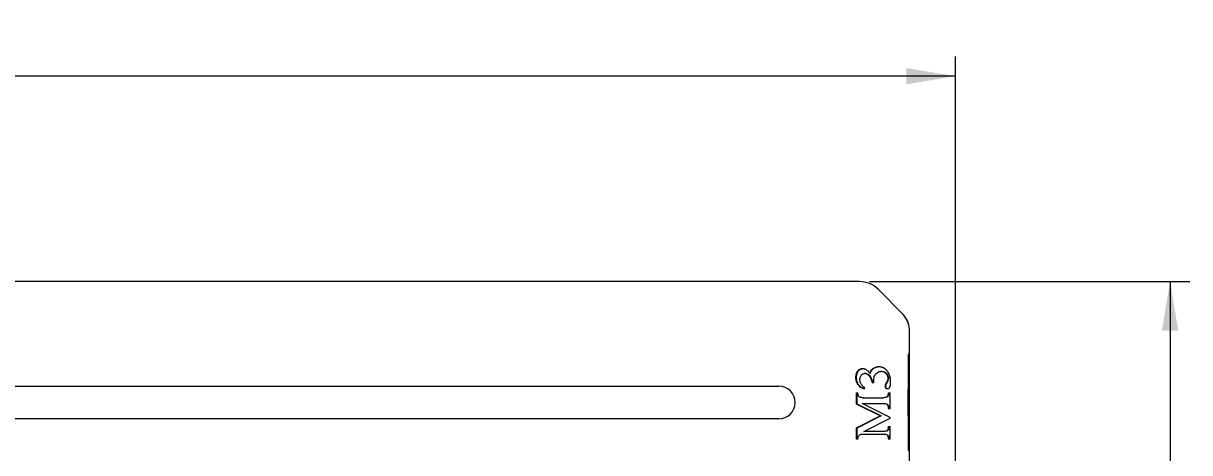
# Model space of a CAD drawing. Header units: millimetres. Extents: x -297 to 694, y -237 to 210.
# Drawn here: x 7.5 to 185.8, y -91 to -25.3 of the extents above; entities that cross this region are included whole.
import ezdxf

# ---------------------------------------------------------------- set-up
doc = ezdxf.new("R2010")
doc.units = ezdxf.units.MM
doc.layers.get('0').update_dxf_attribs({"lineweight": 20})
doc.styles.add('标准', font='')
doc.styles.get('标准').set_extended_font_data('arial')
doc.dimstyles.new('标准', dxfattribs={"dimscale": 1.5, "dimtxt": 3.333333, "dimasz": 5, "dimexe": 2, "dimexo": 1, "dimgap": 1.5, "dimtad": 1, "dimdec": 1, "dimdsep": 46, "dimtxsty": '标准', "dimcen": 2.5, "dimdle": 10, "dimclrd": 256, "dimclre": 256, "dimclrt": 7, "dimadec": 0, "dimazin": 0, "dimtfac": 0.714286, "dimtdec": 1, "dimtmove": 0, "dimatfit": 3, "dimfxl": 0, "dimtolj": 1, "dimarcsym": 0})

# ---------------------------------------------------------------- blocks, each defined once
blk = doc.blocks.new('*X14')
for points in [[(-149.98, -33.38), (-142.48, -34.63), (-142.48, -32.13)], [(150.02, -33.38), (142.52, -34.63), (142.52, -32.13)]]:
    blk.add_hatch(color=256).paths.add_polyline_path(points, flags=0)
at = {"linetype": 'Continuous'}
for p, q in [((-149.98, -102.05), (-149.98, -30.38)), ((150.02, -102.05), (150.02, -30.38))]:
    blk.add_line(p, q, dxfattribs=at)
blk.add_line((150.02, -33.38), (-149.98, -33.38))
at = {"color": 7, "linetype": 'Continuous', "insert": (0.02, -28.58), "char_height": 5, "width": 22.0427, "attachment_point": 5, "style": '标准'}
blk.add_mtext('300', dxfattribs=at)
blk = doc.blocks.new('*X15')
for points in [[(182.85, -64.8), (184.1, -72.3), (181.6, -72.3)], [(182.85, -159.8), (184.1, -152.3), (181.6, -152.3)]]:
    blk.add_hatch(color=256).paths.add_polyline_path(points, flags=0)
at = {"linetype": 'Continuous'}
for p, q in [((136.87, -64.8), (185.85, -64.8)), ((136.87, -159.8), (185.85, -159.8))]:
    blk.add_line(p, q, dxfattribs=at)
blk.add_line((182.85, -64.8), (182.85, -159.8))
at = {"color": 7, "linetype": 'Continuous', "insert": (178.04, -112.3), "char_height": 5, "width": 14.3979, "attachment_point": 5, "rotation": 90, "style": '标准'}
blk.add_mtext('95', dxfattribs=at)

msp = doc.modelspace()

# ---------------------------------------------------------------- linework, layer by layer
at = {"linetype": 'Continuous'}
for p, q in [((135.37, -64.8), (-136.32, -64.8)), ((141.85, -69.63), (138.19, -65.97)), ((143.02, -89.62), (143.02, -72.45)), ((143.02, -75.95), (142.82, -75.95)), ((142.82, -75.95), (142.82, -81.3)), ((142.82, -76.05), (143.02, -76.05)), ((135.79, -78.15), (135.88, -78.15)), ((138.24, -77.85), (138.33, -77.85)), ((136.12, -78.83), (136.21, -78.83)), ((137.29, -80.23), (137.54, -80.23)), ((137.54, -80.23), (137.54, -79.85)), ((138.63, -78.52), (138.72, -78.52)), ((-123.98, -80.8), (123.02, -80.8)), ((134.84, -81.82), (135.12, -81.82)), ((134.84, -81.82), (134.84, -83.48)), ((134.93, -81.82), (134.93, -83.48)), ((136.01, -81.17), (136.1, -81.17)), ((136.1, -81.17), (136.17, -81.02)), ((139.58, -81.16), (139.67, -81.16)), ((139.75, -81.82), (140.04, -81.82)), ((140.04, -84.19), (140.04, -81.82)), ((142.73, -81.3), (142.82, -81.3)), ((142.73, -81.3), (142.73, -85.3)), ((134.84, -83.48), (134.93, -83.48)), ((134.84, -83.48), (138.59, -85.36)), ((134.93, -83.48), (138.68, -85.36)), ((135.77, -83.45), (139.02, -83.45)), ((140.04, -85.57), (135.77, -83.45)), ((135.86, -82.56), (139.02, -82.56)), ((138.59, -85.36), (134.84, -87.24)), ((138.68, -85.36), (134.93, -87.24)), ((138.59, -85.36), (138.68, -85.36)), ((139.75, -84.19), (140.04, -84.19)), ((140.04, -85.68), (140.04, -85.57)), ((142.73, -85.3), (142.82, -85.3)), ((142.82, -85.3), (142.82, -90.65)), ((123.02, -85.8), (-123.98, -85.8)), ((134.84, -87.24), (134.93, -87.24)), ((134.84, -87.24), (134.84, -88.87)), ((134.93, -87.24), (134.93, -88.87)), ((136.01, -87.72), (140.04, -85.68)), ((139.75, -86.98), (140.04, -86.98)), ((140.04, -88.87), (140.04, -86.98)), ((134.84, -88.87), (135.12, -88.87)), ((135.86, -88.13), (139.02, -88.13)), ((139.02, -87.72), (136.01, -87.72)), ((139.75, -88.87), (140.04, -88.87)), ((142.82, -90.55), (142.97, -90.55)), ((143.02, -90.65), (142.82, -90.65)), ((142.97, -89.94), (142.97, -90.65)), ((143.02, -94.95), (143.02, -90.65))]:
    msp.add_line(p, q, dxfattribs=at)
for centre, radius, start, end in [((136.21, -79.46), 0.631, 90.0313, 98.0986), ((138.72, -79.87), 1.34, 89.9803, 93.7576), ((138.67, -79.49), 0.974, 41.8042, 43.9094), ((137.66, -79.97), 2.44, 32.4941, 36.4279), ((137.68, -79.95), 2.41, 31.4218, 32.4909), ((137.68, -79.96), 2.42, 23.6521, 31.4173), ((137.35, -80.06), 2.76, 11.3998, 12.6142), ((123.02, -83.3), 2.5, 270, 90), ((136.38, -79.6), 1.6, 216.0114, 226.5834), ((142.02, -89.62), 1, 341.376, 360)]:
    msp.add_arc(centre, radius, start, end, dxfattribs=at)
for centre, major_axis, start_param in [((135.36, -68.8), (-1.53, -3.7), 2.748957), ((139.02, -72.45), (-3.7, -1.53), 2.748957), ((139.02, -72.45), (-3.7, -1.53), 3.010715)]:
    msp.add_ellipse(centre, major_axis=major_axis, ratio=0.999822, start_param=start_param, end_param=3.534229, dxfattribs=at)
for points, knots in [([(135.79, -78.15), (135.77, -78.15), (135.74, -78.15), (135.67, -78.16), (135.58, -78.17), (135.48, -78.2), (135.39, -78.24), (135.3, -78.3), (135.21, -78.36), (135.13, -78.43), (135.08, -78.49), (135.06, -78.52)], [0, 0, 0, 0, 270.218958, 536.001949, 1057.440436, 1571.589854, 2085.735198, 2607.080114, 3142.458701, 3698.111718, 4279.55537, 4279.55537, 4279.55537, 4279.55537]), ([(135.88, -78.15), (135.86, -78.15), (135.83, -78.15), (135.76, -78.16), (135.67, -78.17), (135.57, -78.2), (135.48, -78.24), (135.39, -78.3), (135.3, -78.36), (135.22, -78.43), (135.17, -78.49), (135.15, -78.52)], [0, 0, 0, 0, 270.340802, 536.243638, 1057.917247, 1572.2985, 2086.675678, 2608.255674, 3143.875669, 3699.779235, 4281.485067, 4281.485067, 4281.485067, 4281.485067]), ([(136.6, -78.45), (136.6, -78.45), (136.55, -78.4), (136.46, -78.33), (136.33, -78.25), (136.21, -78.2), (136.11, -78.18), (136.03, -78.16), (135.96, -78.15), (135.9, -78.15), (135.88, -78.15)], [0, 0, 0, 0, 98.458925, 895.184663, 1656.312148, 2397.152273, 2765.446983, 3135.012195, 3507.993878, 3886.491087, 3886.491087, 3886.491087, 3886.491087]), ([(136.94, -78.88), (136.92, -78.85), (136.89, -78.79), (136.81, -78.68), (136.72, -78.57), (136.64, -78.49), (136.6, -78.45)], [0, 0, 0, 0, 393.961201, 773.57055, 1492.51576, 2085.93451, 2085.93451, 2085.93451, 2085.93451]), ([(137.19, -78.29), (137.18, -78.3), (137.15, -78.34), (137.09, -78.42), (137.02, -78.52), (136.96, -78.63), (136.91, -78.73), (136.89, -78.78), (136.88, -78.8)], [0, 0, 0, 0, 211.465617, 798.729525, 1406.913387, 2039.019464, 2697.661811, 2995.613318, 2995.613318, 2995.613318, 2995.613318]), ([(137.5, -78.1), (137.47, -78.12), (137.41, -78.17), (137.33, -78.24), (137.25, -78.33), (137.18, -78.42), (137.11, -78.52), (137.05, -78.63), (136.99, -78.75), (136.96, -78.83), (136.94, -78.88)], [0, 0, 0, 0, 440.450376, 888.60195, 1347.808409, 1821.132151, 2311.316985, 2820.782677, 3351.636108, 3905.6933, 3905.6933, 3905.6933, 3905.6933]), ([(137.41, -78.1), (137.38, -78.12), (137.33, -78.17), (137.25, -78.23), (137.21, -78.28), (137.19, -78.29)], [0, 0, 0, 0, 594.780163, 1199.959954, 1590.03712, 1590.03712, 1590.03712, 1590.03712]), ([(138.33, -77.85), (138.29, -77.85), (138.22, -77.85), (138.11, -77.86), (138, -77.88), (137.89, -77.91), (137.79, -77.95), (137.69, -77.99), (137.6, -78.04), (137.53, -78.08), (137.5, -78.1)], [0, 0, 0, 0, 511.119572, 1009.770707, 1499.018754, 1981.990754, 2461.820051, 2941.586889, 3424.260442, 3912.647636, 3912.647636, 3912.647636, 3912.647636]), ([(139.26, -78.14), (139.24, -78.13), (139.18, -78.09), (139.05, -78.01), (138.89, -77.94), (138.71, -77.89), (138.56, -77.86), (138.43, -77.85), (138.36, -77.85), (138.33, -77.85)], [0, 0, 0, 0, 195.576223, 831.990508, 1464.141798, 2101.799696, 2754.579881, 3089.638161, 3431.806773, 3431.806773, 3431.806773, 3431.806773]), ([(139.62, -78.52), (139.58, -78.47), (139.5, -78.36), (139.37, -78.24), (139.29, -78.17), (139.26, -78.14)], [0, 0, 0, 0, 617.59953, 1208.460721, 1607.942361, 1607.942361, 1607.942361, 1607.942361]), ([(135.06, -78.52), (135.03, -78.55), (134.99, -78.61), (134.93, -78.72), (134.87, -78.83), (134.83, -78.94), (134.8, -79.07), (134.78, -79.2), (134.76, -79.33), (134.76, -79.43), (134.76, -79.47)], [0, 0, 0, 0, 447.333341, 897.021402, 1353.357422, 1820.4513, 2302.137583, 2801.914994, 3322.917859, 3867.914364, 3867.914364, 3867.914364, 3867.914364]), ([(134.76, -79.47), (134.76, -79.52), (134.76, -79.62), (134.78, -79.77), (134.8, -79.91), (134.84, -80.05), (134.89, -80.18), (134.94, -80.31), (135.01, -80.43), (135.06, -80.5), (135.09, -80.54)], [0, 0, 0, 0, 521.146842, 1026.271026, 1518.099695, 1999.541695, 2473.652339, 2943.585045, 3412.532739, 3883.664033, 3883.664033, 3883.664033, 3883.664033]), ([(135.15, -78.52), (135.12, -78.55), (135.08, -78.61), (135.01, -78.72), (134.96, -78.83), (134.92, -78.94), (134.89, -79.07), (134.87, -79.2), (134.85, -79.33), (134.85, -79.43), (134.85, -79.47)], [0, 0, 0, 0, 447.532996, 897.421764, 1353.961458, 1821.263811, 2303.165083, 2803.165556, 3324.400957, 3869.640707, 3869.640707, 3869.640707, 3869.640707]), ([(134.85, -79.47), (134.85, -79.52), (134.85, -79.62), (134.87, -79.77), (134.89, -79.91), (134.93, -80.05), (134.98, -80.18), (135.03, -80.31), (135.1, -80.43), (135.15, -80.5), (135.18, -80.54)], [0, 0, 0, 0, 521.378134, 1026.726501, 1518.773451, 2000.429122, 2474.750184, 2944.891454, 3414.047274, 3885.387662, 3885.387662, 3885.387662, 3885.387662]), ([(135.42, -79.8), (135.42, -79.69), (135.43, -79.51), (135.52, -79.26), (135.62, -79.13), (135.67, -79.08)], [0, 0, 0, 0, 625.447794, 1129.027011, 1582.588363, 1582.588363, 1582.588363, 1582.588363]), ([(135.59, -80.47), (135.56, -80.41), (135.49, -80.28), (135.43, -80.05), (135.42, -79.88), (135.42, -79.8)], [0, 0, 0, 0, 487.26971, 1000.013679, 1587.49283, 1587.49283, 1587.49283, 1587.49283]), ([(135.67, -79.08), (135.72, -79.03), (135.83, -78.94), (135.99, -78.86), (136.09, -78.84), (136.12, -78.84)], [0, 0, 0, 0, 709.845048, 1304.19385, 1583.05013, 1583.05013, 1583.05013, 1583.05013]), ([(136.21, -78.83), (136.28, -78.83), (136.44, -78.85), (136.67, -78.97), (136.81, -79.1), (136.88, -79.18)], [0, 0, 0, 0, 461.184151, 963.533413, 1587.599623, 1587.599623, 1587.599623, 1587.599623]), ([(136.35, -78.87), (136.36, -78.87), (136.4, -78.89), (136.47, -78.92), (136.55, -78.97), (136.63, -79.03), (136.71, -79.1), (136.76, -79.15), (136.79, -79.18)], [0, 0, 0, 0, 167.705646, 681.340914, 1215.043104, 1774.941373, 2366.340695, 2993.738075, 2993.738075, 2993.738075, 2993.738075]), ([(136.79, -79.18), (136.81, -79.21), (136.86, -79.27), (136.94, -79.37), (137.01, -79.49), (137.07, -79.61), (137.13, -79.75), (137.18, -79.87), (137.2, -79.94), (137.21, -79.96)], [0, 0, 0, 0, 457.823676, 940.830232, 1451.740949, 1992.969047, 2566.652896, 3174.691304, 3419.896363, 3419.896363, 3419.896363, 3419.896363]), ([(136.88, -79.18), (136.94, -79.25), (137.08, -79.44), (137.25, -79.8), (137.34, -80.07), (137.38, -80.23)], [0, 0, 0, 0, 419.882998, 941.195975, 1595.687153, 1595.687153, 1595.687153, 1595.687153]), ([(137.21, -79.96), (137.22, -79.99), (137.25, -80.08), (137.27, -80.17), (137.29, -80.23)], [0, 0, 0, 0, 437.715609, 1185.66142, 1185.66142, 1185.66142, 1185.66142]), ([(137.54, -79.85), (137.54, -79.73), (137.56, -79.5), (137.67, -79.17), (137.8, -78.99), (137.87, -78.91)], [0, 0, 0, 0, 575.259717, 1084.455358, 1599.331589, 1599.331589, 1599.331589, 1599.331589]), ([(137.87, -78.91), (137.94, -78.83), (138.09, -78.69), (138.36, -78.56), (138.55, -78.53), (138.63, -78.53)], [0, 0, 0, 0, 578.000622, 1134.585253, 1599.657732, 1599.657732, 1599.657732, 1599.657732]), ([(138.72, -78.52), (138.83, -78.52), (139.03, -78.55), (139.29, -78.66), (139.43, -78.78), (139.49, -78.84)], [0, 0, 0, 0, 608.358576, 1119.312001, 1606.455434, 1606.455434, 1606.455434, 1606.455434]), ([(138.93, -78.56), (138.94, -78.56), (138.99, -78.58), (139.07, -78.6), (139.16, -78.65), (139.25, -78.7), (139.31, -78.76), (139.36, -78.8), (139.37, -78.81), (139.38, -78.82)], [0, 0, 0, 0, 228.575338, 931.64192, 1620.398597, 2303.148626, 2988.37573, 3334.676059, 3446.654041, 3446.654041, 3446.654041, 3446.654041]), ([(139.53, -80.13), (139.52, -80.15), (139.49, -80.2), (139.44, -80.28), (139.4, -80.36), (139.37, -80.44), (139.34, -80.49), (139.32, -80.54), (139.31, -80.57), (139.3, -80.59)], [0, 0, 0, 0, 532.408798, 1037.739057, 1965.00747, 2386.015529, 2778.045505, 3140.785771, 3474.043567, 3474.043567, 3474.043567, 3474.043567]), ([(139.62, -80.13), (139.6, -80.15), (139.58, -80.2), (139.53, -80.28), (139.49, -80.36), (139.45, -80.44), (139.43, -80.49), (139.41, -80.54), (139.4, -80.57), (139.39, -80.59)], [0, 0, 0, 0, 532.642856, 1038.19527, 1965.87133, 2387.064473, 2779.266794, 3142.166529, 3475.570832, 3475.570832, 3475.570832, 3475.570832]), ([(139.4, -78.84), (139.42, -78.87), (139.47, -78.92), (139.53, -79.01), (139.58, -79.09), (139.62, -79.18), (139.65, -79.28), (139.67, -79.37), (139.68, -79.47), (139.68, -79.54), (139.68, -79.57)], [0, 0, 0, 0, 525.298134, 1032.459041, 1526.035848, 2010.880625, 2492.027733, 2974.548182, 3463.394733, 3963.260814, 3963.260814, 3963.260814, 3963.260814]), ([(139.49, -78.84), (139.55, -78.91), (139.66, -79.06), (139.76, -79.31), (139.77, -79.48), (139.77, -79.57)], [0, 0, 0, 0, 573.650514, 1085.493025, 1614.208786, 1614.208786, 1614.208786, 1614.208786]), ([(139.68, -79.57), (139.68, -79.59), (139.68, -79.64), (139.67, -79.74), (139.65, -79.86), (139.61, -79.97), (139.57, -80.06), (139.54, -80.11), (139.53, -80.13)], [0, 0, 0, 0, 367.787642, 736.876464, 1483.769786, 2251.452928, 2646.398423, 3050.19562, 3050.19562, 3050.19562, 3050.19562]), ([(139.77, -79.57), (139.77, -79.63), (139.76, -79.76), (139.71, -79.95), (139.65, -80.07), (139.62, -80.13)], [0, 0, 0, 0, 504.395863, 1034.167226, 1619.172242, 1619.172242, 1619.172242, 1619.172242]), ([(140.05, -79.46), (140.03, -79.39), (140, -79.26), (139.94, -79.1), (139.9, -79.01), (139.89, -78.99)], [0, 0, 0, 0, 654.085291, 1341.081544, 1617.656358, 1617.656358, 1617.656358, 1617.656358]), ([(140.01, -80.89), (140.02, -80.87), (140.03, -80.82), (140.06, -80.74), (140.08, -80.66), (140.09, -80.57), (140.1, -80.47), (140.11, -80.37), (140.12, -80.25), (140.12, -80.18), (140.12, -80.14)], [0, 0, 0, 0, 395.550396, 818.104731, 1269.370109, 1750.74835, 2263.394369, 2808.264357, 3386.15463, 3997.732591, 3997.732591, 3997.732591, 3997.732591]), ([(140.12, -80.14), (140.12, -80.06), (140.11, -79.91), (140.09, -79.7), (140.07, -79.57), (140.06, -79.51)], [0, 0, 0, 0, 596.957927, 1175.538959, 1622.499577, 1622.499577, 1622.499577, 1622.499577]), ([(135.36, -82.47), (135.31, -82.45), (135.22, -82.36), (135.15, -82.13), (135.13, -81.94), (135.12, -81.82)], [0, 0, 0, 0, 315.348463, 809.218149, 1598.587733, 1598.587733, 1598.587733, 1598.587733]), ([(135.18, -80.54), (135.2, -80.58), (135.26, -80.65), (135.36, -80.75), (135.46, -80.84), (135.57, -80.93), (135.69, -81), (135.82, -81.07), (135.96, -81.13), (136.05, -81.16), (136.1, -81.17)], [0, 0, 0, 0, 474.017989, 945.497262, 1417.990421, 1894.983139, 2379.820691, 2875.647375, 3385.363281, 3911.599486, 3911.599486, 3911.599486, 3911.599486]), ([(135.28, -80.76), (135.31, -80.79), (135.38, -80.85), (135.48, -80.93), (135.57, -80.98), (135.63, -81.01), (135.64, -81.02)], [0, 0, 0, 0, 564.909137, 1220.226469, 1886.32144, 2090.528107, 2090.528107, 2090.528107, 2090.528107]), ([(135.64, -81.02), (135.67, -81.04), (135.75, -81.07), (135.87, -81.13), (135.97, -81.16), (136.01, -81.17)], [0, 0, 0, 0, 400.651127, 988.724634, 1595.858073, 1595.858073, 1595.858073, 1595.858073]), ([(136.17, -81.02), (136.08, -80.96), (135.92, -80.85), (135.78, -80.71), (135.73, -80.65)], [0, 0, 0, 0, 645.104242, 1181.426057, 1181.426057, 1181.426057, 1181.426057]), ([(139.3, -80.59), (139.3, -80.61), (139.28, -80.64), (139.27, -80.7), (139.26, -80.76), (139.26, -80.79), (139.26, -80.81)], [0, 0, 0, 0, 587.170058, 1136.049863, 1648.798695, 2128.451432, 2128.451432, 2128.451432, 2128.451432]), ([(139.26, -80.81), (139.26, -80.82), (139.26, -80.85), (139.27, -80.89), (139.27, -80.93), (139.29, -80.97), (139.3, -81), (139.32, -81.03), (139.34, -81.06), (139.36, -81.07), (139.37, -81.08)], [0, 0, 0, 0, 591.945334, 1146.810381, 1668.929634, 2163.345394, 2635.828447, 3092.818684, 3541.260542, 3988.335361, 3988.335361, 3988.335361, 3988.335361]), ([(139.39, -80.59), (139.39, -80.61), (139.37, -80.64), (139.36, -80.7), (139.35, -80.76), (139.35, -80.79), (139.35, -80.81)], [0, 0, 0, 0, 587.42473, 1136.5426, 1649.513826, 2129.374602, 2129.374602, 2129.374602, 2129.374602]), ([(139.35, -80.81), (139.35, -80.82), (139.35, -80.85), (139.36, -80.89), (139.36, -80.93), (139.38, -80.97), (139.39, -81), (139.41, -81.03), (139.43, -81.06), (139.45, -81.07), (139.46, -81.08)], [0, 0, 0, 0, 592.201782, 1147.307212, 1669.652662, 2164.282617, 2636.970363, 3094.158581, 3542.794718, 3990.063222, 3990.063222, 3990.063222, 3990.063222]), ([(139.37, -81.08), (139.38, -81.09), (139.39, -81.1), (139.43, -81.12), (139.46, -81.14), (139.5, -81.15), (139.53, -81.16), (139.55, -81.16), (139.57, -81.16), (139.58, -81.16)], [0, 0, 0, 0, 493.190014, 961.133484, 1837.841327, 2256.557447, 2668.032973, 3076.712043, 3486.75358, 3486.75358, 3486.75358, 3486.75358]), ([(139.46, -81.08), (139.47, -81.09), (139.48, -81.1), (139.52, -81.12), (139.55, -81.14), (139.59, -81.15), (139.62, -81.16), (139.64, -81.16), (139.66, -81.16), (139.67, -81.16)], [0, 0, 0, 0, 493.405849, 961.554106, 1838.645624, 2257.544987, 2669.200589, 3078.058509, 3488.279493, 3488.279493, 3488.279493, 3488.279493]), ([(139.73, -82.04), (139.73, -82.06), (139.72, -82.1), (139.7, -82.16), (139.68, -82.23), (139.65, -82.29), (139.62, -82.35), (139.6, -82.38), (139.59, -82.39)], [0, 0, 0, 0, 368.989206, 990.862065, 1568.258414, 2105.365096, 2607.394624, 3080.73787, 3080.73787, 3080.73787, 3080.73787]), ([(139.67, -81.16), (139.68, -81.16), (139.7, -81.16), (139.73, -81.16), (139.77, -81.15), (139.8, -81.14), (139.81, -81.13)], [0, 0, 0, 0, 428.359437, 844.574645, 1650.864474, 2137.387299, 2137.387299, 2137.387299, 2137.387299]), ([(139.84, -81.82), (139.84, -81.91), (139.82, -82.06), (139.77, -82.25), (139.71, -82.36), (139.68, -82.39)], [0, 0, 0, 0, 696.904005, 1225.195136, 1633.688443, 1633.688443, 1633.688443, 1633.688443]), ([(139.75, -81.82), (139.75, -81.85), (139.75, -81.92), (139.74, -81.99), (139.73, -82.03), (139.73, -82.04)], [0, 0, 0, 0, 703.559622, 1359.217198, 1633.050814, 1633.050814, 1633.050814, 1633.050814]), ([(139.81, -81.13), (139.81, -81.13), (139.83, -81.12), (139.87, -81.1), (139.91, -81.06), (139.95, -81.01), (139.97, -80.97), (139.99, -80.93), (140, -80.91), (140.01, -80.89)], [0, 0, 0, 0, 218.127353, 790.232442, 1388.984911, 2030.476547, 2728.193014, 3101.740091, 3493.200972, 3493.200972, 3493.200972, 3493.200972]), ([(135.95, -82.56), (135.86, -82.56), (135.72, -82.56), (135.52, -82.53), (135.41, -82.49), (135.36, -82.47)], [0, 0, 0, 0, 653.65807, 1180.450425, 1603.136304, 1603.136304, 1603.136304, 1603.136304]), ([(139.68, -82.39), (139.64, -82.43), (139.54, -82.5), (139.31, -82.55), (139.13, -82.56), (139.02, -82.56)], [0, 0, 0, 0, 352.005436, 868.400343, 1633.572084, 1633.572084, 1633.572084, 1633.572084]), ([(139.02, -83.45), (139.11, -83.45), (139.27, -83.46), (139.48, -83.51), (139.6, -83.57), (139.64, -83.6)], [0, 0, 0, 0, 693.013214, 1224.763794, 1638.904097, 1638.904097, 1638.904097, 1638.904097]), ([(139.55, -83.6), (139.56, -83.61), (139.58, -83.62), (139.61, -83.65), (139.64, -83.69), (139.68, -83.75), (139.71, -83.82), (139.73, -83.9), (139.74, -83.99), (139.75, -84.07), (139.75, -84.14), (139.75, -84.17), (139.75, -84.19)], [0, 0, 0, 0, 239.150272, 481.535555, 982.526481, 1516.221146, 2093.327832, 2722.43032, 3410.250973, 4162.015589, 4563.242482, 4981.904386, 4981.904386, 4981.904386, 4981.904386]), ([(139.64, -83.6), (139.68, -83.63), (139.76, -83.72), (139.83, -83.93), (139.84, -84.1), (139.84, -84.19)], [0, 0, 0, 0, 397.639163, 916.199797, 1644.222481, 1644.222481, 1644.222481, 1644.222481]), ([(139.73, -87.2), (139.73, -87.22), (139.72, -87.26), (139.71, -87.33), (139.69, -87.4), (139.67, -87.46), (139.65, -87.5), (139.63, -87.54), (139.62, -87.55), (139.62, -87.56)], [0, 0, 0, 0, 541.497301, 1275.868962, 1943.65592, 2547.193299, 3089.722248, 3339.569247, 3576.020455, 3576.020455, 3576.020455, 3576.020455]), ([(139.84, -86.98), (139.84, -87.07), (139.82, -87.22), (139.78, -87.42), (139.73, -87.52), (139.71, -87.56)], [0, 0, 0, 0, 739.317807, 1280.725737, 1666.038315, 1666.038315, 1666.038315, 1666.038315]), ([(139.75, -86.98), (139.75, -87.01), (139.75, -87.08), (139.74, -87.15), (139.74, -87.19), (139.73, -87.2)], [0, 0, 0, 0, 756.160464, 1455.768531, 1665.289018, 1665.289018, 1665.289018, 1665.289018]), ([(135.14, -88.62), (135.16, -88.56), (135.19, -88.44), (135.25, -88.35), (135.29, -88.31)], [0, 0, 0, 0, 680.642125, 1214.983546, 1214.983546, 1214.983546, 1214.983546]), ([(135.29, -88.31), (135.32, -88.27), (135.43, -88.2), (135.66, -88.14), (135.84, -88.13), (135.95, -88.13)], [0, 0, 0, 0, 371.710753, 892.240016, 1638.262846, 1638.262846, 1638.262846, 1638.262846]), ([(139.71, -87.56), (139.69, -87.58), (139.63, -87.63), (139.49, -87.68), (139.28, -87.71), (139.12, -87.72), (139.02, -87.72)], [0, 0, 0, 0, 286.608552, 705.774364, 1320.841228, 2190.558482, 2190.558482, 2190.558482, 2190.558482]), ([(139.02, -88.13), (139.14, -88.13), (139.34, -88.14), (139.58, -88.21), (139.69, -88.28), (139.71, -88.32)], [0, 0, 0, 0, 819.039456, 1338.119774, 1668.736301, 1668.736301, 1668.736301, 1668.736301]), ([(139.63, -88.32), (139.64, -88.34), (139.66, -88.37), (139.68, -88.43), (139.7, -88.49), (139.72, -88.56), (139.73, -88.63), (139.74, -88.71), (139.75, -88.79), (139.75, -88.84), (139.75, -88.87)], [0, 0, 0, 0, 411.453669, 847.315464, 1311.076613, 1805.366902, 2332.109997, 2892.666145, 3487.952182, 4118.5378, 4118.5378, 4118.5378, 4118.5378]), ([(139.71, -88.32), (139.74, -88.37), (139.79, -88.47), (139.83, -88.65), (139.84, -88.8), (139.84, -88.87)], [0, 0, 0, 0, 433.85806, 981.170217, 1674.222427, 1674.222427, 1674.222427, 1674.222427])]:
    msp.add_open_spline(points, degree=3, knots=knots, dxfattribs=at)
for points in [[(135.73, -80.65), (135.68, -80.59), (135.63, -80.54), (135.59, -80.47)], [(135.12, -88.87), (135.12, -88.79), (135.13, -88.7), (135.14, -88.62)]]:
    msp.add_open_spline(points, degree=3, dxfattribs=at)

# ---------------------------------------------------------------- dimensions: what is measured, and where the dimension line sits
dim = msp.add_linear_dim(base=(-149.98, -33.38), p1=(150.02, -103.55), p2=(-149.98, -103.55), dimstyle='标准', override={"dimsah": 1, "dimtfill": 1, "dimtzin": 8}, dxfattribs=at)
dim.commit()
dim.dimension.update_dxf_attribs({"geometry": '*X14', "text_midpoint": (0.02, -28.58)})
dim = msp.add_linear_dim(base=(182.85, -159.8), p1=(135.37, -64.8), p2=(135.37, -159.8), angle=270, dimstyle='标准', override={"dimsah": 1, "dimtfill": 1, "dimtzin": 8}, dxfattribs=at)
dim.commit()
dim.dimension.update_dxf_attribs({"geometry": '*X15', "text_midpoint": (178.04, -112.3)})

doc.saveas('drawing.dxf')
